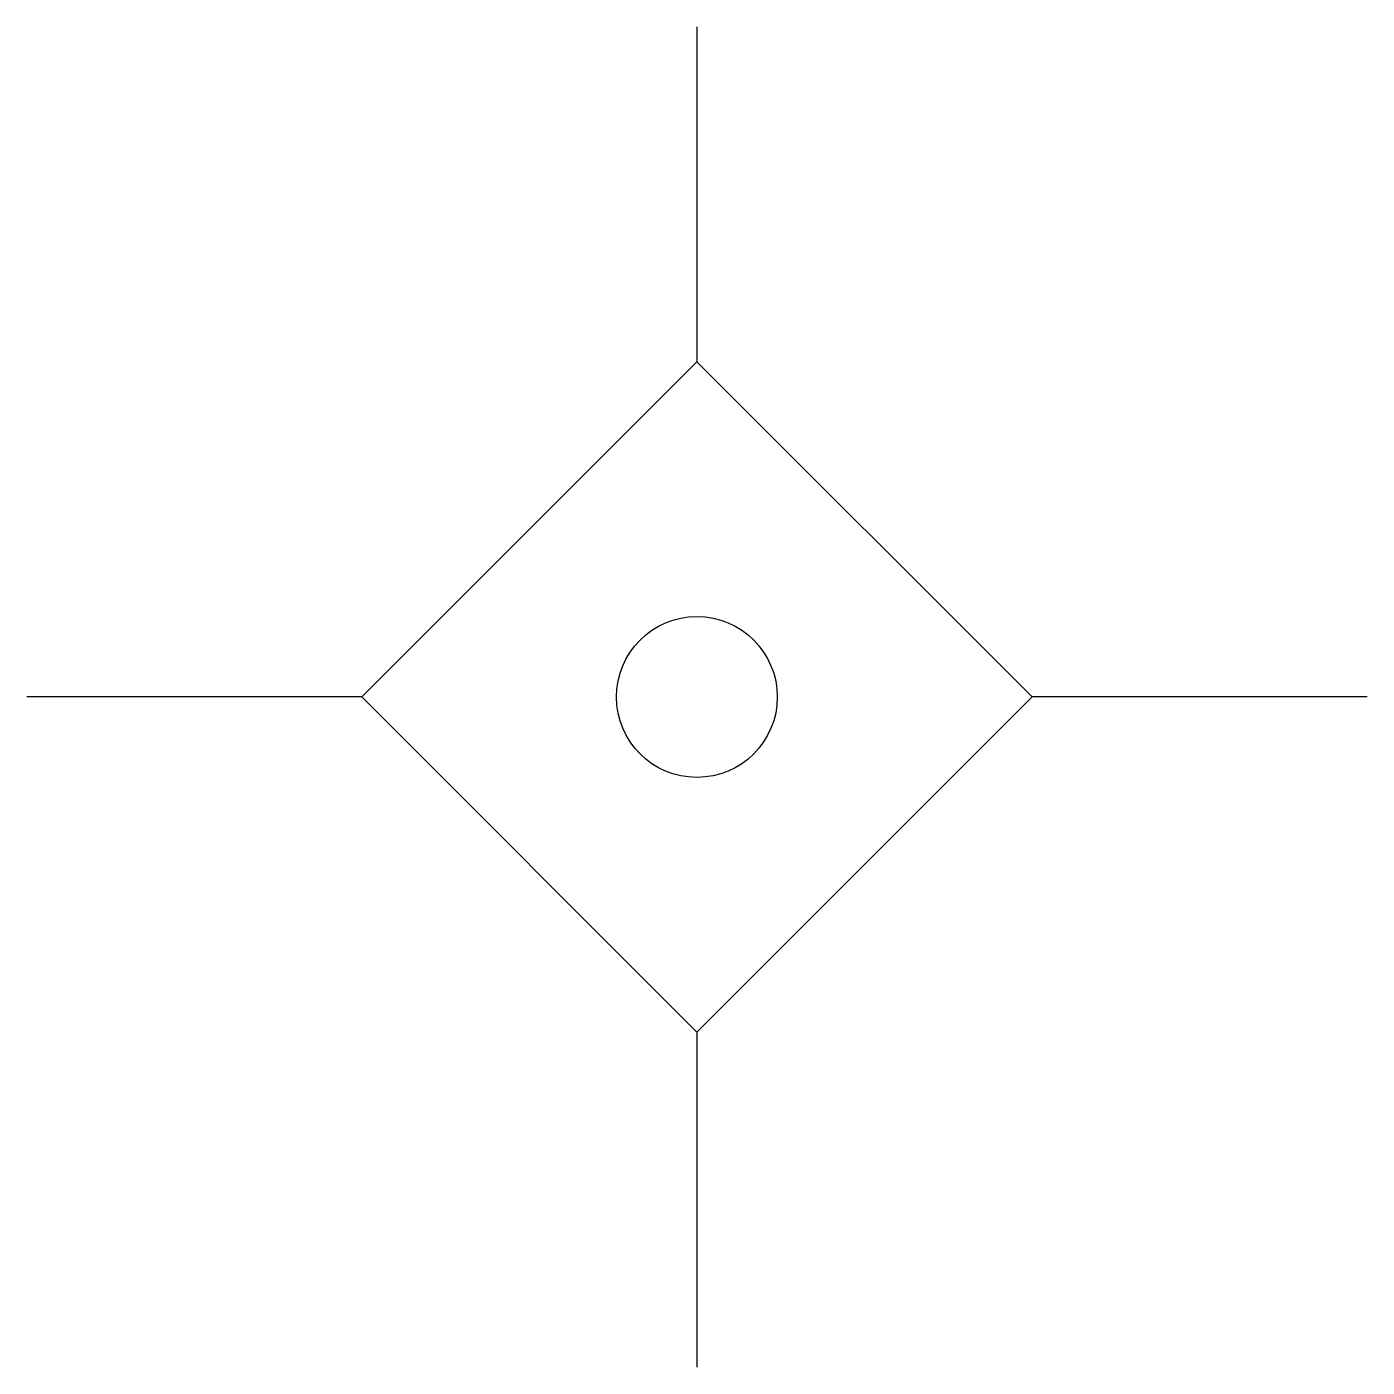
# Model space of a CAD drawing. Extents: x -165 to 552338, y -8 to 1839535.
# Drawn here: x -164.53 to -162.03, y -8.146 to -5.646 of the extents above.
import ezdxf

# ---------------------------------------------------------------- set-up
doc = ezdxf.new("R2010")
doc.units = 0
doc.layers.add('Level 11', color=7, linetype='Continuous')

msp = doc.modelspace()

# ---------------------------------------------------------------- linework, layer by layer
at = {"layer": 'Level 11'}
for p, q in [((-163.2804, -5.6461), (-163.2804, -6.2711)), ((-163.2804, -6.2711), (-163.9054, -6.8961)), ((-162.6554, -6.8961), (-163.2804, -6.2711)), ((-163.9054, -6.8961), (-164.5304, -6.8961)), ((-163.9054, -6.8961), (-163.2804, -7.5211)), ((-163.2804, -7.5211), (-162.6554, -6.8961)), ((-162.0304, -6.8961), (-162.6554, -6.8961)), ((-163.2804, -7.5211), (-163.2804, -8.1461))]:
    msp.add_line(p, q, dxfattribs=at)
msp.add_circle((-163.2806, -6.8961), 0.15, dxfattribs=at)

doc.saveas('drawing.dxf')
